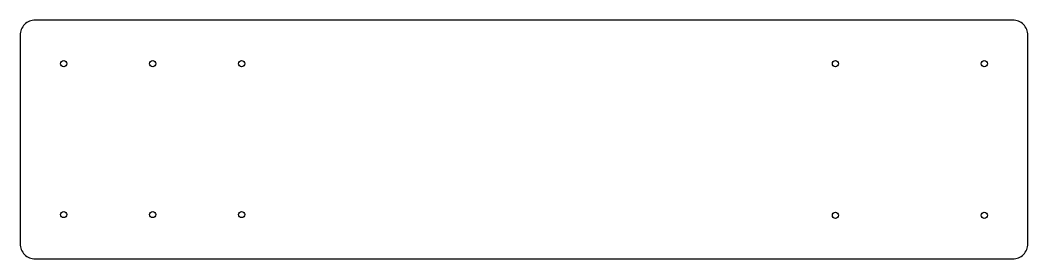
# Model space of a CAD drawing. Header units: millimetres. Extents: x -317 to 353, y -49 to 110.
import ezdxf

# ---------------------------------------------------------------- set-up
doc = ezdxf.new("R2010")
doc.units = ezdxf.units.MM

msp = doc.modelspace()

# ---------------------------------------------------------------- linework, layer by layer
msp.add_lwpolyline([(342.7, -49.2, 0.414214), (352.7, -39.2), (352.7, 99.7, 0.414214), (342.7, 109.7), (-307.2, 109.7, 0.414214), (-317.2, 99.7), (-317.2, -39.2, 0.414214), (-307.2, -49.2)], format="xyb", close=True)
for centre in [(-288.2, 80.7), (-229.1, 80.7), (-170, 80.7), (224.8, 80.7), (323.7, 80.7), (-288.2, -19.7), (-229.1, -19.7), (-170, -19.7), (224.8, -20.2), (323.7, -20.2)]:
    msp.add_circle(centre, 2.07)

doc.saveas('drawing.dxf')
